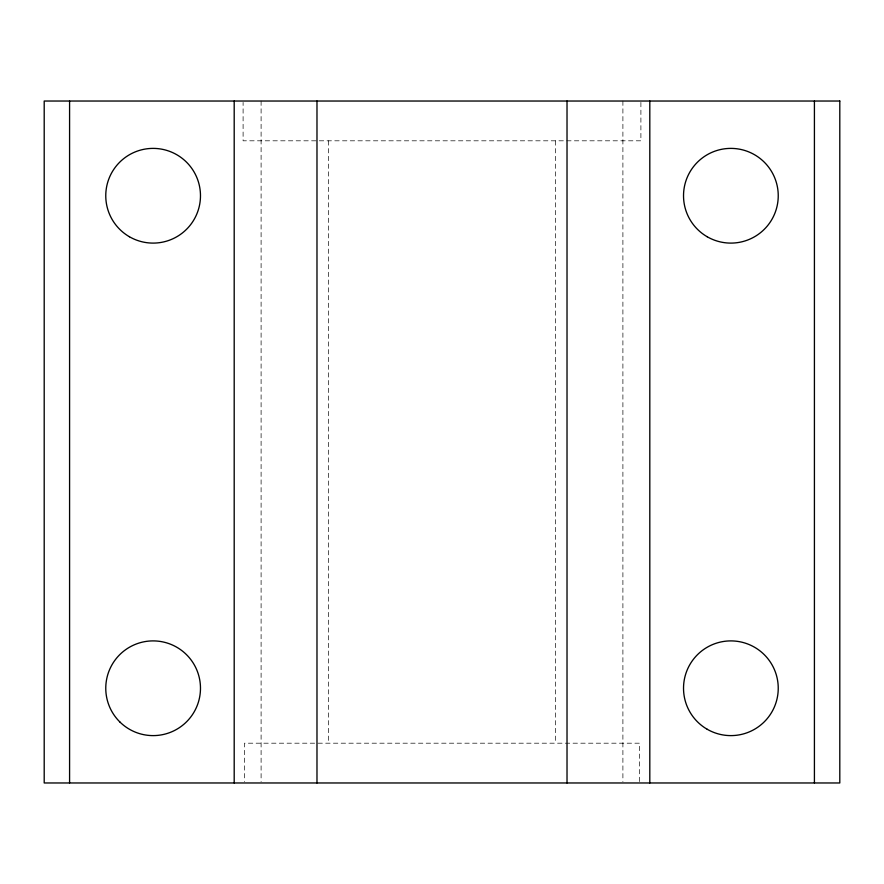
<?xml version="1.0" encoding="UTF-8"?>
<svg xmlns="http://www.w3.org/2000/svg" width="884" height="884" viewBox="0 0 884 884"><rect width="100%" height="100%" fill="white"/><g stroke="black" fill="none" stroke-linecap="round" stroke-linejoin="round"><path stroke-width="0.66" stroke-dasharray="4.42 3.31" d="M640.9 102.4L640.9 140.81L243.1 140.81L243.1 102.4M639.541 781.6L639.541 743.19L244.459 743.19L244.459 781.6M622.9 101.03L622.9 781.589M555.66 140.81L555.66 743.19M328.34 140.81L328.34 743.19M261.1 101.03L261.1 781.589"/><path stroke-width="1.33" d="M814.418 101.03L814.418 782.97M649.806 101.03L649.806 782.97M567.02 101.03L567.02 782.97M316.98 101.03L316.98 782.97M234.194 101.03L234.194 782.97M69.582 101.03L69.582 782.97M839.8 101.03L44.2 101.03L44.2 782.97L839.8 782.97L839.8 101.03M707.2 236.757A47.36 47.36 0 0 0 778.24 195.74A47.36 47.36 0 0 0 707.2 154.733A47.36 47.36 0 0 0 707.2 236.757M119.915 722.018A47.36 47.36 0 0 0 198.966 700.139A47.36 47.36 0 0 0 140.49 642.613A47.36 47.36 0 0 0 119.915 722.018M129.44 236.757A47.36 47.36 0 0 0 200.48 195.74A47.36 47.36 0 0 0 129.44 154.733A47.36 47.36 0 0 0 129.44 236.757M707.2 729.267A47.36 47.36 0 0 0 778.24 688.26A47.36 47.36 0 0 0 707.2 647.243A47.36 47.36 0 0 0 707.2 729.267"/></g></svg>
